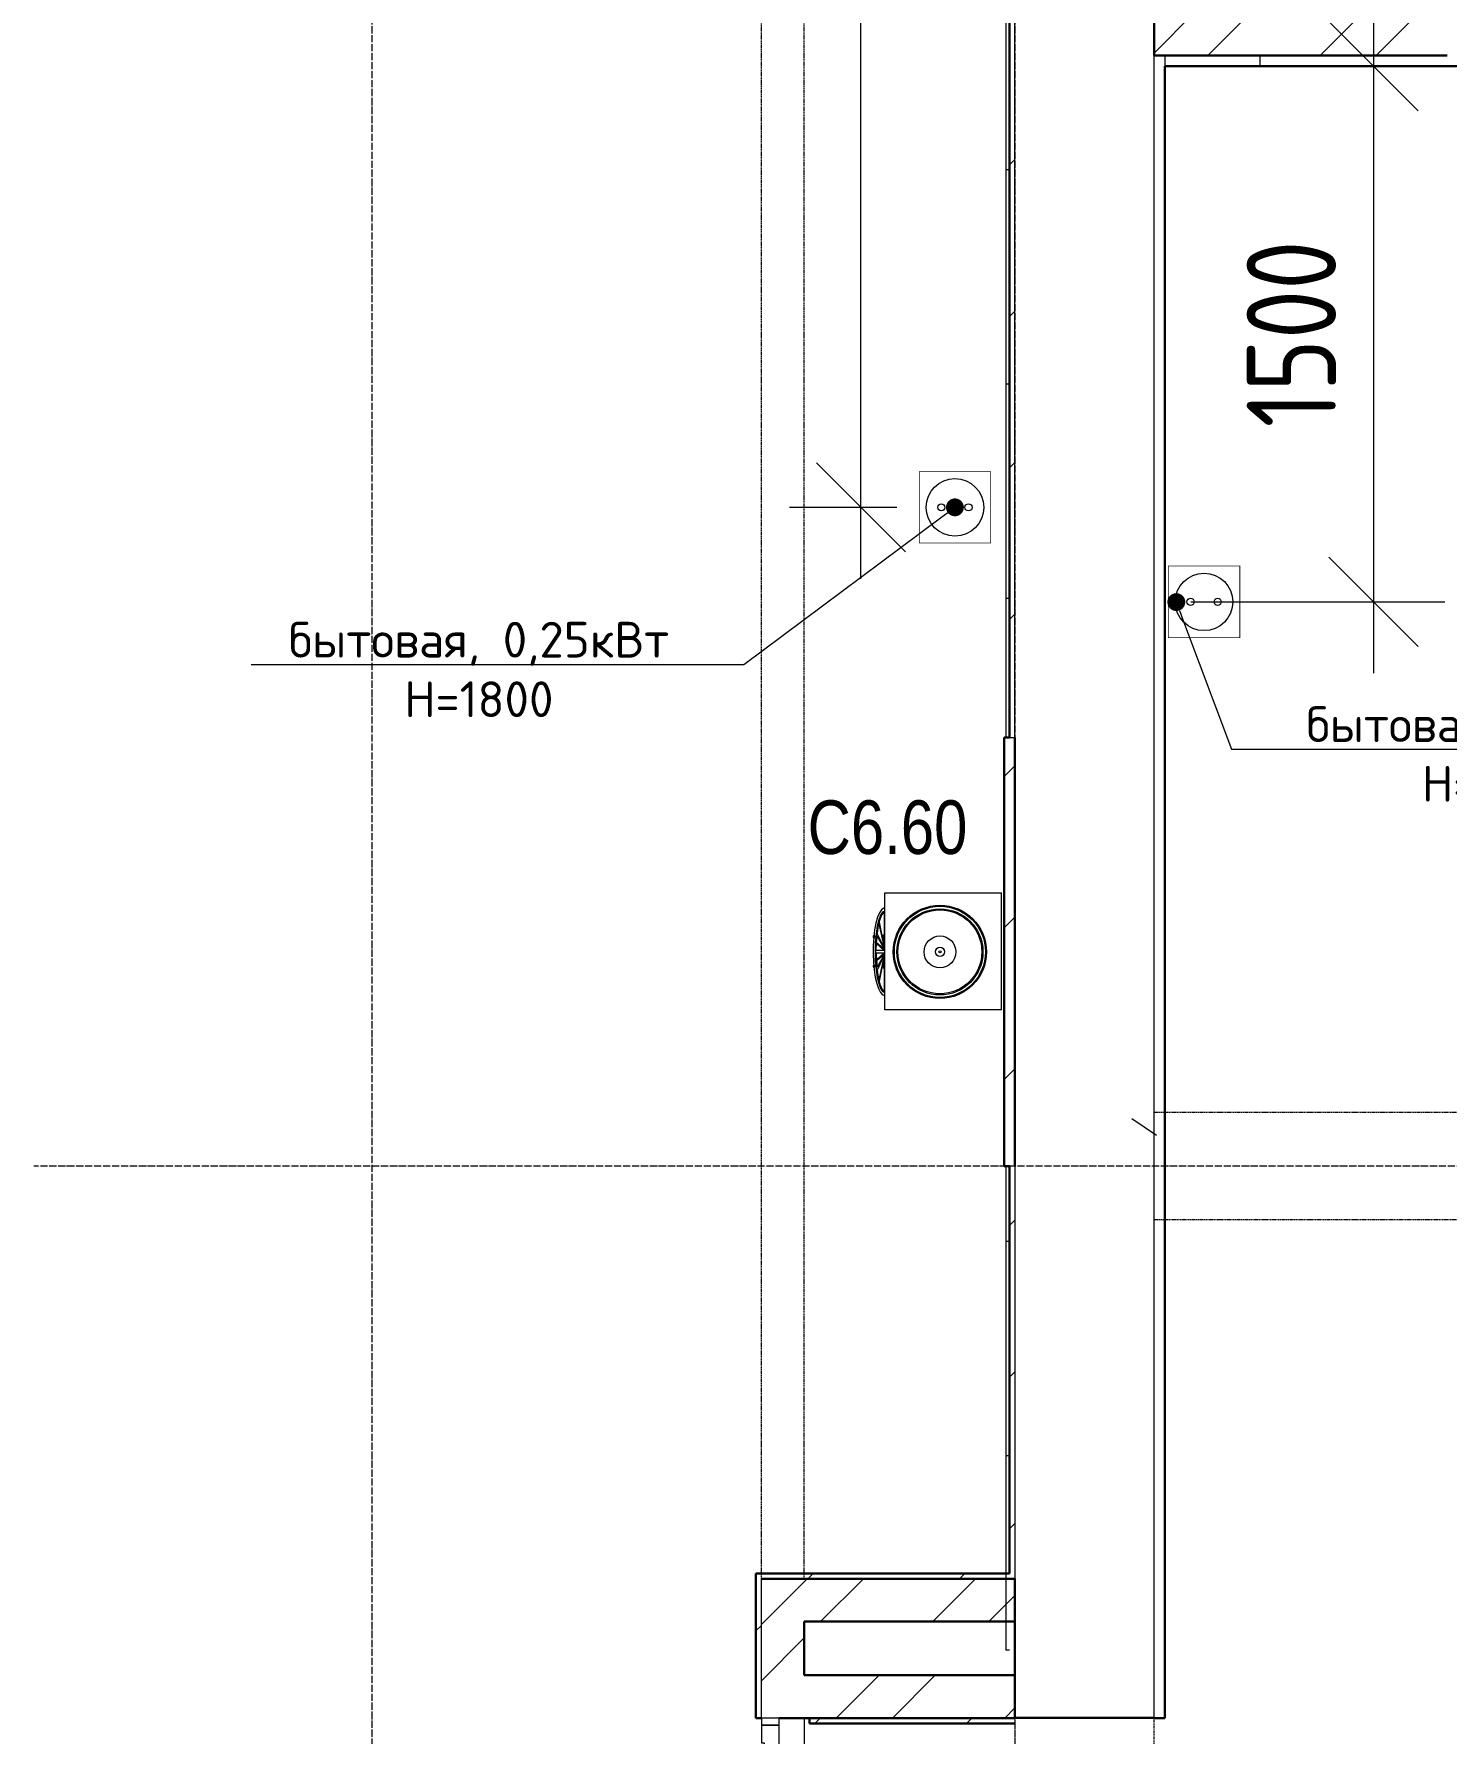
# Model space of a CAD drawing. Header units: millimetres. Extents: x -215207 to 92095, y -30385 to 123050.
# Drawn here: x -44589 to -40635, y 27423 to 32180 of the extents above; entities that cross this region are included whole.
import ezdxf
from ezdxf import colors
from ezdxf.entities.mleader import LeaderData, LeaderLine
from ezdxf.enums import TextEntityAlignment as Align
from ezdxf.math import Vec2, Vec3

# ---------------------------------------------------------------- set-up
doc = ezdxf.new("R2010")
doc.units = ezdxf.units.MM
for name, pattern in [('ADSK_Линия сетки', [25, 20, -2.5, 0, -2.5]), ('ADSK_Сверху', [4.5, 3, -1.5]), ('Сверху', [3.96875, 2.38125, -1.5875])]:
    doc.linetypes.add(name, pattern=pattern)
for name, color, linetype, lineweight in [('0_ТХ Р-EL', 30, 'Continuous', 5), ('A-_ANOTTEXT_T', 7, 'Continuous', 9), ('TO-Furniture', 3, 'Continuous', 18), ('TO-Index', 1, 'Continuous', 0), ('TO-Mobile', 169, 'Continuous', 13), ('Двери', 7, 'Continuous', 9), ('Каркас_Импост', 7, 'Continuous', 9), ('Монтажный зазор', 7, 'Continuous', 9), ('Ограждение', 7, 'Continuous', 9), ('Оси', 7, 'Continuous', 9), ('Остекление', 7, 'Continuous', 9), ('Панель', 7, 'Continuous', 30), ('Поручни', 7, 'Continuous', 9), ('Сверху', 7, 'ADSK_Сверху', 9), ('Средние линии', 7, 'Continuous', 30), ('Стены', 7, 'Continuous', 18), ('Стены разрез', 7, 'Continuous', 30), ('Стены штриховка', 7, 'Continuous', 9), ('Элементы узлов', 7, 'Continuous', 30)]:
    doc.layers.add(name, color=color, linetype=linetype, lineweight=lineweight)
doc.layers.add('TO-txt-invis', color=161, linetype='Continuous', lineweight=0, plot=False)
doc.layers.add('Открывание', color=7, linetype='Continuous', lineweight=9, true_color=0xc0c0c0)
doc.layers.add('ТХ Подключения ЭОМ', color=7, linetype='Continuous', lineweight=18, true_color=0x003efa)
doc.layers.add('тх размеры розетки', color=7, linetype='Continuous', true_color=0xe91640)
doc.styles.add('S-ARIAL', font='arial.ttf', dxfattribs={"height": 150})
doc.styles.add('Simplex', font='simplex.shx', dxfattribs={"width": 0.6})
doc.styles.add('TX Text.Base', font='calibril.ttf', dxfattribs={"height": 250})
doc.styles.add('ГОСТ 2.304', font='CS_Gost2304.shx')
doc.dimstyles.new('СПДС', dxfattribs={"dimscale": 100, "dimtxt": 2.5, "dimasz": 2.5, "dimexe": 2, "dimexo": 0.625, "dimgap": 1, "dimtad": 1, "dimdec": 0, "dimtxsty": 'ГОСТ 2.304', "dimblk": 'OBLIQUE', "dimblk1": 'OBLIQUE', "dimblk2": 'OBLIQUE', "dimcen": 2.5, "dimdle": 2, "dimadec": 0, "dimazin": 2, "dimtfac": 0.75, "dimtdec": 4, "dimtmove": 1, "dimatfit": 3, "dimfxl": 0, "dimtolj": 1, "dimarcsym": 0})
pattern_1 = [(0, (0, 0), (0, 600), []), (90, (0, 0), (-600, 4e-14), [])]
pattern_2 = [(45, (-45356.5, 7949.98), (-212.132, 212.132), [])]
pattern_3 = [(45, (-45356.5, 7949.98), (-235.7317, 235.7317), []), (45, (-45199.35, 7949.98), (-235.7317, 235.7317), [])]

# ---------------------------------------------------------------- blocks, each defined once
blk = doc.blocks.new('StR220V')
at = {"layer": '0_ТХ Р-EL', "color": 0, "lineweight": -2, "const_width": 2}
blk.add_lwpolyline([(0, -200), (200, -200), (200, 0), (0, 0)], close=True, dxfattribs=at)
at = {"layer": '0_ТХ Р-EL', "color": 0, "lineweight": -2}
for centre, radius in [((100, -100), 80.5), ((62, -100), 10), ((138, -100), 10)]:
    blk.add_circle(centre, radius, dxfattribs=at)
blk = doc.blocks.new('С6.60')
at = {"layer": 'TO-Furniture', "linetype": 'Continuous', "ltscale": 100}
for p, q in [((1453.7, 1633.9), (1453.6, 1961.2)), ((1453.6, 1961.2), (1781, 1961.2)), ((1781, 1633.9), (1781, 1961.2)), ((1438.9, 1905.5), (1433.6, 1892.9)), ((1438.9, 1905.5), (1433.6, 1892.9)), ((1438.9, 1905.5), (1433.6, 1892.9)), ((1444.7, 1914.2), (1438.9, 1905.5)), ((1444.7, 1914.2), (1438.9, 1905.5)), ((1444.7, 1914.2), (1438.9, 1905.5)), ((1446.6, 1904.3), (1441.9, 1896.3)), ((1447.8, 1907.5), (1442, 1898.9)), ((1453.6, 1920.6), (1444.7, 1914.2)), ((1453.6, 1920.6), (1444.7, 1914.2)), ((1453.6, 1920.6), (1444.7, 1914.2)), ((1451.5, 1908.3), (1446.6, 1904.3)), ((1447.7, 1902.3), (1450, 1904.8)), ((1453.6, 1910.3), (1447.8, 1907.5)), ((1450, 1904.8), (1452.4, 1906.6)), ((1451.5, 1908.3), (1453.6, 1908.3)), ((1452.4, 1906.6), (1452.4, 1814.7)), ((1425.4, 1857.8), (1422.8, 1836.6)), ((1425.4, 1857.8), (1422.8, 1836.6)), ((1425.4, 1857.8), (1422.8, 1836.6)), ((1425.4, 1857.8), (1422.8, 1836.6)), ((1429, 1876.8), (1425.4, 1857.8)), ((1429, 1876.8), (1425.4, 1857.8)), ((1429, 1876.8), (1425.4, 1857.8)), ((1433.6, 1892.9), (1429, 1876.8)), ((1433.6, 1892.9), (1429, 1876.8)), ((1433.6, 1892.9), (1429, 1876.8)), ((1432.5, 1867.7), (1429.3, 1846.5)), ((1434.1, 1870), (1431.2, 1852.6)), ((1436.8, 1885.4), (1432.5, 1867.7)), ((1437.7, 1884.8), (1434.1, 1870)), ((1434.1, 1853.2), (1434.6, 1856.9)), ((1434.6, 1856.9), (1435.1, 1860.7)), ((1435.1, 1860.7), (1435.7, 1864.8)), ((1435.7, 1864.8), (1436.5, 1869.2)), ((1436.5, 1869.2), (1437.5, 1874.2)), ((1442, 1898.9), (1436.8, 1885.4)), ((1437.5, 1874.2), (1452.1, 1807.6)), ((1441.9, 1896.3), (1437.7, 1884.8)), ((1438.8, 1878.9), (1440, 1884.9)), ((1452.4, 1814.7), (1438.8, 1878.9)), ((1440, 1884.9), (1441.6, 1890.3)), ((1441.6, 1890.3), (1443.4, 1895)), ((1443.4, 1895), (1445.5, 1899)), ((1445.5, 1899), (1447.7, 1902.3)), ((1421.2, 1839.4), (1421, 1838.9)), ((1421, 1838.9), (1421, 1838.4)), ((1421, 1838.4), (1421, 1837.8)), ((1421, 1837.8), (1421.2, 1837.4)), ((1421.3, 1813.9), (1421, 1790.6)), ((1421.3, 1813.9), (1421, 1790.6)), ((1421.3, 1813.9), (1421, 1790.6)), ((1421.3, 1813.9), (1421, 1790.6)), ((1421.4, 1839.9), (1421.2, 1839.4)), ((1421.2, 1837.4), (1421.4, 1836.9)), ((1422.8, 1836.6), (1421.3, 1813.9)), ((1422.8, 1836.6), (1421.3, 1813.9)), ((1422.8, 1836.6), (1421.3, 1813.9)), ((1422.8, 1836.6), (1421.3, 1813.9)), ((1421.7, 1840.3), (1421.4, 1839.9)), ((1421.4, 1836.9), (1421.7, 1836.5)), ((1422.2, 1840.6), (1421.7, 1840.3)), ((1421.7, 1836.5), (1422.2, 1836.1)), ((1422.6, 1840.8), (1422.2, 1840.6)), ((1422.2, 1836.1), (1422.6, 1835.9)), ((1423.1, 1841), (1422.6, 1840.8)), ((1422.6, 1835.9), (1423.1, 1835.7)), ((1422.7, 1835.3), (1422.8, 1836.6)), ((1422.7, 1835.1), (1422.7, 1835.3)), ((1422.7, 1834.5), (1422.7, 1834.4)), ((1422.8, 1836.6), (1423.4, 1841.1)), ((1423.1, 1838.8), (1422.8, 1836.6)), ((1422.9, 1837.6), (1422.8, 1836.6)), ((1423.6, 1841), (1423.1, 1841)), ((1423.1, 1835.7), (1423.6, 1835.7)), ((1424.2, 1841), (1423.6, 1841)), ((1423.6, 1835.7), (1424.2, 1835.7)), ((1424.7, 1840.8), (1424.2, 1841)), ((1424.2, 1835.7), (1424.7, 1835.9)), ((1425.1, 1840.6), (1424.7, 1840.8)), ((1424.7, 1835.9), (1425.1, 1836.1)), ((1425.5, 1840.3), (1425.1, 1840.6)), ((1425.1, 1836.1), (1425.5, 1836.5)), ((1425.9, 1839.9), (1425.5, 1840.3)), ((1425.5, 1836.5), (1425.9, 1836.9)), ((1426.1, 1839.4), (1425.9, 1839.9)), ((1425.9, 1836.9), (1426.1, 1837.4)), ((1426.3, 1838.9), (1426.1, 1839.4)), ((1426.1, 1837.4), (1426.3, 1837.8)), ((1426.3, 1838.4), (1426.3, 1838.9)), ((1426.3, 1837.8), (1426.3, 1838.4)), ((1427.2, 1822.5), (1426.5, 1796.3)), ((1429.3, 1846.5), (1427.2, 1822.5)), ((1428, 1812.4), (1427.7, 1791.1)), ((1429.2, 1833.2), (1428, 1812.4)), ((1431.2, 1852.6), (1429.2, 1833.2)), ((1429.8, 1805.5), (1429.9, 1808.3)), ((1429.9, 1808.3), (1430.1, 1811)), ((1430.1, 1811), (1430.3, 1813.8)), ((1430.3, 1813.8), (1430.5, 1816.5)), ((1430.5, 1816.5), (1430.8, 1819.3)), ((1430.8, 1821.6), (1431, 1824.2)), ((1452.7, 1803.2), (1430.8, 1821.6)), ((1430.8, 1819.3), (1452.2, 1799.8)), ((1431, 1824.2), (1431.2, 1826.9)), ((1431.2, 1826.9), (1431.4, 1829.7)), ((1431.4, 1829.7), (1431.8, 1832.4)), ((1431.8, 1832.4), (1432.1, 1835.1)), ((1432.1, 1835.1), (1432.3, 1837.6)), ((1432.3, 1837.6), (1432.6, 1840.1)), ((1432.6, 1840.1), (1452.7, 1803.2)), ((1433, 1846.1), (1433.6, 1849.7)), ((1452.1, 1807.6), (1433, 1846.1)), ((1433.6, 1849.7), (1434.1, 1853.2)), ((1449.1, 1839.7), (1449, 1837.9)), ((1449.1, 1839.7), (1449, 1837.9)), ((1449, 1837.9), (1449.3, 1836.1)), ((1449, 1837.9), (1449.3, 1836.1)), ((1449.6, 1841.5), (1449.1, 1839.7)), ((1449.6, 1841.5), (1449.1, 1839.7)), ((1449.3, 1836.1), (1449.9, 1834.3)), ((1449.3, 1836.1), (1449.9, 1834.3)), ((1450.3, 1843.2), (1449.6, 1841.5)), ((1450.3, 1843.2), (1449.6, 1841.5)), ((1449.9, 1834.3), (1450.8, 1832.7)), ((1449.9, 1834.3), (1450.8, 1832.7)), ((1451.4, 1844.8), (1450.3, 1843.2)), ((1451.4, 1844.8), (1450.3, 1843.2)), ((1450.8, 1832.7), (1452.1, 1831.3)), ((1450.8, 1832.7), (1452.1, 1831.3)), ((1452.8, 1846), (1451.4, 1844.8)), ((1452.8, 1846), (1451.4, 1844.8)), ((1452.1, 1831.3), (1453.5, 1830.1)), ((1452.1, 1831.3), (1453.5, 1830.1)), ((1453.7, 1846.6), (1452.8, 1846)), ((1453, 1839.2), (1452.9, 1838.1)), ((1452.9, 1838.1), (1453.1, 1837)), ((1453.2, 1840.3), (1453, 1839.2)), ((1453.1, 1837), (1453.4, 1835.9)), ((1453.7, 1841.3), (1453.2, 1840.3)), ((1453.4, 1835.9), (1453.7, 1835.5)), ((1453.5, 1830.1), (1453.7, 1830.1)), ((1453.5, 1830.1), (1453.7, 1830.1)), ((1421, 1790.6), (1421.9, 1767.5)), ((1421, 1790.6), (1421.9, 1767.5)), ((1421, 1790.6), (1421.9, 1767.5)), ((1421, 1790.6), (1421.9, 1767.5)), ((1421.9, 1767.5), (1424, 1745.5)), ((1421.9, 1767.5), (1424, 1745.5)), ((1421.9, 1767.5), (1424, 1745.5)), ((1426.5, 1796.3), (1427.2, 1770.1)), ((1427.2, 1770.1), (1429.3, 1746.1)), ((1427.7, 1791.1), (1428.5, 1770)), ((1428.4, 1770), (1427.7, 1791.1)), ((1428.5, 1770), (1430.1, 1749.8)), ((1429.6, 1799.8), (1429.7, 1802.7)), ((1452.2, 1799.8), (1429.6, 1799.8)), ((1429.6, 1793.3), (1429.7, 1792.5)), ((1429.6, 1793.3), (1452.2, 1793.3)), ((1429.7, 1802.7), (1429.8, 1805.5)), ((1429.7, 1792.5), (1429.7, 1792.3)), ((1429.7, 1792.3), (1429.7, 1790.5)), ((1429.7, 1790.5), (1429.7, 1789.7)), ((1429.7, 1789.7), (1429.8, 1787.7)), ((1429.8, 1787.7), (1429.8, 1786.9)), ((1429.8, 1786.9), (1429.8, 1786.6)), ((1429.8, 1786.6), (1429.9, 1784.9)), ((1429.9, 1784.9), (1429.9, 1784.1)), ((1429.9, 1784.1), (1430.1, 1782.1)), ((1430.1, 1782.1), (1430.3, 1779.4)), ((1430.3, 1779.4), (1430.5, 1776.7)), ((1430.5, 1776.7), (1430.8, 1773.9)), ((1452.2, 1793.3), (1430.8, 1773.9)), ((1430.8, 1771.6), (1452.7, 1790)), ((1430.8, 1771.6), (1431, 1768.9)), ((1431, 1768.9), (1431, 1768.1)), ((1431, 1768.1), (1431.1, 1767.9)), ((1431.1, 1767.9), (1431.2, 1766.2)), ((1431.2, 1766.2), (1431.5, 1763.5)), ((1431.5, 1763.5), (1431.5, 1762.7)), ((1431.5, 1762.7), (1431.8, 1760.8)), ((1431.8, 1760.8), (1432.1, 1758.1)), ((1452.7, 1790), (1432.6, 1753.1)), ((1445, 1771.3), (1433, 1747)), ((1438.8, 1714.3), (1452.4, 1778.4)), ((1452.1, 1785.6), (1442.9, 1743.8)), ((1446.5, 1774.3), (1445, 1771.3)), ((1452.1, 1785.6), (1446.5, 1774.3)), ((1450.3, 1760.3), (1449.6, 1758.7)), ((1450.3, 1760.3), (1449.6, 1758.7)), ((1451.4, 1761.9), (1450.3, 1760.3)), ((1451.4, 1761.9), (1450.3, 1760.3)), ((1452.8, 1763.1), (1451.4, 1761.9)), ((1452.8, 1763.1), (1451.4, 1761.9)), ((1452.4, 1778.4), (1452.4, 1686.6)), ((1453.7, 1763.7), (1452.8, 1763.1)), ((1453.7, 1763.7), (1452.8, 1763.1)), ((1421.2, 1757.1), (1421, 1756.6)), ((1421, 1756.6), (1421, 1756.1)), ((1421, 1756.1), (1421, 1755.6)), ((1421, 1755.6), (1421.2, 1755.1)), ((1421.4, 1757.6), (1421.2, 1757.1)), ((1421.2, 1755.1), (1421.4, 1754.6)), ((1421.7, 1758), (1421.4, 1757.6)), ((1421.4, 1754.6), (1421.7, 1754.2)), ((1422.2, 1758.3), (1421.7, 1758)), ((1421.7, 1754.2), (1422.2, 1753.9)), ((1422.6, 1758.6), (1422.2, 1758.3)), ((1422.2, 1753.9), (1422.6, 1753.6)), ((1422.6, 1760.1), (1422.6, 1760)), ((1423.1, 1758.7), (1422.6, 1758.6)), ((1422.6, 1753.6), (1423.1, 1753.5)), ((1423.6, 1758.8), (1423.1, 1758.7)), ((1423.1, 1753.5), (1423.6, 1753.4)), ((1423.3, 1752.9), (1423.3, 1752.9)), ((1424.2, 1758.7), (1423.6, 1758.8)), ((1423.6, 1753.4), (1424.2, 1753.5)), ((1424, 1745.5), (1427.1, 1725.3)), ((1424, 1745.5), (1427.1, 1725.3)), ((1424, 1745.5), (1427.1, 1725.3)), ((1424.7, 1758.6), (1424.2, 1758.7)), ((1424.2, 1753.5), (1424.7, 1753.6)), ((1425.1, 1758.3), (1424.7, 1758.6)), ((1424.7, 1753.6), (1425.1, 1753.9)), ((1425.5, 1758), (1425.1, 1758.3)), ((1425.1, 1753.9), (1425.5, 1754.2)), ((1425.9, 1757.6), (1425.5, 1758)), ((1425.5, 1754.2), (1425.9, 1754.6)), ((1426.1, 1757.1), (1425.9, 1757.6)), ((1425.9, 1754.6), (1426.1, 1755.1)), ((1426.3, 1756.6), (1426.1, 1757.1)), ((1426.1, 1755.1), (1426.3, 1755.6)), ((1426.3, 1756.1), (1426.3, 1756.6)), ((1426.3, 1755.6), (1426.3, 1756.1)), ((1427.1, 1725.3), (1431.2, 1707.7)), ((1427.1, 1725.3), (1431.2, 1707.7)), ((1427.1, 1725.3), (1431.2, 1707.7)), ((1429.3, 1746.1), (1432.5, 1724.8)), ((1430.1, 1749.8), (1432.6, 1731.3)), ((1432.1, 1758.1), (1432.4, 1755.5)), ((1432.4, 1755.5), (1432.4, 1754.8)), ((1432.4, 1754.8), (1432.6, 1753.1)), ((1432.5, 1724.8), (1436.8, 1707.1)), ((1432.6, 1731.3), (1435.9, 1715.2)), ((1433.6, 1743.5), (1433, 1747)), ((1433.7, 1742.4), (1433.6, 1743.5)), ((1434.1, 1739.9), (1433.7, 1742.4)), ((1434.2, 1738.9), (1434.1, 1739.9)), ((1434.6, 1736.3), (1434.2, 1738.9)), ((1435.1, 1732.5), (1434.6, 1736.3)), ((1435.3, 1731.3), (1435.1, 1732.5)), ((1435.7, 1728.4), (1435.3, 1731.3)), ((1435.9, 1727.1), (1435.7, 1728.4)), ((1436.5, 1723.9), (1435.9, 1727.1)), ((1435.9, 1715.2), (1439.8, 1702)), ((1437.5, 1719), (1436.5, 1723.9)), ((1441.8, 1738.4), (1437.5, 1719)), ((1440, 1708.2), (1438.8, 1714.3)), ((1442.9, 1743.8), (1441.8, 1738.4)), ((1449.1, 1756.8), (1449, 1755)), ((1449.1, 1756.8), (1449, 1755)), ((1449, 1755), (1449.3, 1753.1)), ((1449, 1755), (1449.3, 1753.1)), ((1449.6, 1758.7), (1449.1, 1756.8)), ((1449.6, 1758.7), (1449.1, 1756.8)), ((1449.3, 1753.1), (1449.9, 1751.4)), ((1449.3, 1753.1), (1449.9, 1751.4)), ((1449.9, 1751.4), (1450.8, 1749.8)), ((1449.9, 1751.4), (1450.8, 1749.8)), ((1450.8, 1749.8), (1452.1, 1748.4)), ((1450.8, 1749.8), (1452.1, 1748.4)), ((1452.1, 1748.4), (1453.5, 1747.2)), ((1452.1, 1748.4), (1453.5, 1747.2)), ((1453, 1756.3), (1452.9, 1755.2)), ((1452.9, 1755.2), (1453.1, 1754.1)), ((1453.2, 1757.4), (1453, 1756.3)), ((1453.1, 1754.1), (1453.4, 1753)), ((1453.7, 1758.4), (1453.2, 1757.4)), ((1453.4, 1753), (1453.7, 1752.6)), ((1453.5, 1747.2), (1453.7, 1747.2)), ((1453.5, 1747.2), (1453.7, 1747.2)), ((1431.2, 1707.7), (1436.1, 1693.3)), ((1431.2, 1707.7), (1436.1, 1693.3)), ((1431.2, 1707.7), (1436.1, 1693.3)), ((1436.1, 1693.3), (1441.7, 1682.6)), ((1436.1, 1693.3), (1441.7, 1682.6)), ((1436.1, 1693.3), (1441.7, 1682.6)), ((1436.8, 1707.1), (1442, 1693.6)), ((1439.8, 1702), (1444.2, 1692.2)), ((1440.5, 1706.7), (1440, 1708.2)), ((1441.6, 1702.9), (1440.5, 1706.7)), ((1443.4, 1698.2), (1441.6, 1702.9)), ((1441.7, 1682.6), (1447.7, 1676)), ((1441.7, 1682.6), (1447.7, 1676)), ((1441.7, 1682.6), (1447.7, 1676)), ((1442, 1693.6), (1447.8, 1685)), ((1445.5, 1694.2), (1443.4, 1698.2)), ((1444.2, 1692.2), (1449, 1686.2)), ((1447.7, 1690.9), (1445.5, 1694.2)), ((1450.1, 1688.4), (1447.7, 1690.9)), ((1447.7, 1676), (1453.7, 1673.9)), ((1447.7, 1676), (1453.7, 1673.9)), ((1447.7, 1676), (1453.7, 1673.9)), ((1447.7, 1676), (1453.7, 1673.9)), ((1447.8, 1685), (1453.7, 1682.3)), ((1452.8, 1684.6), (1449, 1686.2)), ((1452.4, 1686.6), (1450.1, 1688.4)), ((1453.7, 1684.3), (1452.8, 1684.6)), ((1781, 1633.9), (1453.7, 1633.9))]:
    blk.add_line(p, q, dxfattribs=at)
for radius in [130.5, 127.6, 120.6, 117.4, 44.5, 12.8, 3.02]:
    blk.add_circle((1608.2, 1796.1), radius, dxfattribs=at)
at = {"layer": 'TO-txt-invis', "style": 'Simplex', "width": 0.8, "flags": 9}
for tag, p in [('INTCODE', (-976.4, 1307.6)), ('HEIGHT', (-912.5, 1307.6))]:
    blk.add_attdef(tag, p, '', height=40, rotation=90, dxfattribs=at)
blk = doc.blocks.new('Дверь_Alumark_двупольная_S50 - Дв-5_1л__1_5_2200х1700 EI60 Л-6705105-План 1 этажа смеж')
at = {"layer": 'Каркас_Импост'}
for p, q in [((-656, 60), (-705, 60)), ((-705, 60), (-705, 10)), ((-656, 52), (-656, 60)), ((-642, 52), (-656, 52)), ((-642, 18), (-642, 52)), ((906, 52), (892, 52)), ((892, 52), (892, 18)), ((906, 60), (906, 52)), ((955, 60), (906, 60)), ((955, 10), (955, 60)), ((-705, 10), (-633, 10)), ((-633, 18), (-642, 18)), ((-633, 10), (-633, 18)), ((892, 18), (883, 18)), ((883, 18), (883, 10)), ((883, 10), (955, 10))]:
    blk.add_line(p, q, dxfattribs=at)
at = {"layer": 'Монтажный зазор'}
for p, q in [((-725, 60), (-725, 10)), ((-705, 60), (-725, 60)), ((-705, 10), (-705, 60)), ((975, 60), (955, 60)), ((955, 60), (955, 10)), ((975, 10), (975, 60)), ((-725, 10), (-705, 10)), ((955, 10), (975, 10))]:
    blk.add_line(p, q, dxfattribs=at)
at = {"layer": 'Остекление'}
for p, q in [((853, 154), (853, 1066)), ((853, 1066), (874, 1066)), ((874, 1066), (874, 154)), ((-624, 526), (-624, 154)), ((-603, 526), (-624, 526)), ((-603, 154), (-603, 526)), ((-624, 154), (-603, 154)), ((874, 154), (853, 154))]:
    blk.add_line(p, q, dxfattribs=at)
at = {"layer": 'Открывание'}
for centre, radius, start, end in [((901, 78), 1046, 90.986, 180), ((-651, 78), 506, 360, 87.9614)]:
    blk.add_arc(centre, radius, start, end, dxfattribs=at)
at = {"layer": 'Панель'}
for p, q in [((883, 1142), (875, 1142)), ((875, 1142), (875, 1133)), ((883, 1048), (883, 1142)), ((841, 1124), (833, 1124)), ((833, 1124), (833, 1048)), ((875, 1133), (841, 1133)), ((841, 1133), (841, 1124)), ((833, 1048), (853, 1048)), ((853, 1048), (853, 1066)), ((853, 1066), (874, 1066)), ((874, 1066), (874, 1048)), ((874, 1048), (883, 1048)), ((-625, 584), (-633, 584)), ((-633, 584), (-633, 508)), ((-591, 593), (-625, 593)), ((-625, 593), (-625, 584)), ((-583, 602), (-591, 602)), ((-591, 602), (-591, 593)), ((-583, 508), (-583, 602)), ((-624, 526), (-624, 508)), ((-603, 526), (-624, 526)), ((-603, 508), (-603, 526)), ((-624, 508), (-633, 508)), ((-583, 508), (-603, 508)), ((-633, 172), (-633, 78)), ((-624, 172), (-633, 172)), ((-624, 154), (-624, 172)), ((-603, 154), (-624, 154)), ((-603, 172), (-603, 154)), ((-583, 172), (-603, 172)), ((-583, 96), (-583, 172)), ((833, 172), (833, 96)), ((833, 172), (853, 172)), ((853, 172), (853, 154)), ((853, 154), (874, 154)), ((874, 172), (883, 172)), ((874, 154), (874, 172)), ((883, 78), (883, 172)), ((-591, 87), (-591, 96)), ((-591, 96), (-583, 96)), ((833, 96), (841, 96)), ((841, 96), (841, 87)), ((-633, 78), (-625, 78)), ((-625, 78), (-625, 87)), ((-625, 87), (-591, 87)), ((841, 87), (875, 87)), ((875, 87), (875, 78)), ((875, 78), (883, 78))]:
    blk.add_line(p, q, dxfattribs=at)
at = {"layer": 'Панель', "lineweight": 9}
for p, q in [((833, 1048), (833, 172)), ((883, 172), (883, 1048)), ((-633, 508), (-633, 172)), ((-583, 172), (-583, 508))]:
    blk.add_line(p, q, dxfattribs=at)
blk = doc.blocks.new('Ограждение - Ограждение-4197729-План 1 этажа смеж')
at = {"layer": 'Ограждение'}
h = blk.add_hatch(dxfattribs=at)
h.set_pattern_fill('FP_24', color=256, style=0, pattern_type=2)
h.set_pattern_definition(pattern_1)
h.paths.add_polyline_path([(3499, 22260.3), (3499, 26745.3), (3489, 26735.3), (3489, 22260.3)])
at = {"layer": 'Поручни'}
blk.add_line((3489, 26735.3), (3489, 22260.3), dxfattribs=at)
blk = doc.blocks.new('Ограждение - Ограждение-4930913-План 1 этажа смеж')
at = {"layer": 'Ограждение'}
h = blk.add_hatch(dxfattribs=at)
h.set_pattern_fill('FP_24', color=256, style=0, pattern_type=2)
h.set_pattern_definition(pattern_1)
h.paths.add_polyline_path([(3489, 19705), (3499, 19705), (3499, 21060.3), (3489, 21060.3), (3489, 20260.3)])
at = {"layer": 'Поручни'}
for p in [(3489, 21060.3), (3499, 19705)]:
    blk.add_line(p, (3489, 19705), dxfattribs=at)
blk = doc.blocks.new('Дверь-Проем - 1730Х2350-6706217-План 1 этажа смеж')
at = {"layer": 'Средние линии'}
for p, q in [((-873.2, 195), (-873.2, -195)), ((856.8, -195), (856.8, 195))]:
    blk.add_line(p, q, dxfattribs=at)
at = {"layer": 'Элементы узлов', "linetype": 'Сверху', "lineweight": 9}
for p, q in [((856.8, 195), (-873.2, 195)), ((-873.2, -195), (856.8, -195))]:
    blk.add_line(p, q, dxfattribs=at)
blk = doc.blocks.new('_Oblique')
at = {"color": 0, "linetype": 'ByBlock', "lineweight": -2}
blk.add_line((-0.5, -0.5), (0.5, 0.5), dxfattribs=at)
blk = doc.blocks.new('*D565')
at = {"layer": 'Defpoints', "color": 0, "ltscale": 100, "transparency": 16777216}
for p in [(-42273.4, 34695.2), (-42110.4, 34695.2), (-42110.4, 30854.9)]:
    blk.add_point(p, dxfattribs=at)
at = {"layer": 'тх размеры розетки', "color": 0, "lineweight": 9, "ltscale": 100, "transparency": 16777216}
for p, q in [((-42273.4, 30654.9), (-42273.4, 34895.2)), ((-42172.9, 34695.2), (-42473.4, 34695.2)), ((-42172.9, 30854.9), (-42473.4, 30854.9))]:
    blk.add_line(p, q, dxfattribs=at)
at = {"layer": 'тх размеры розетки', "color": 0, "lineweight": 9, "ltscale": 100, "transparency": 16777216, "xscale": 250, "yscale": 250, "zscale": 250}
for p, rotation in [((-42273.4, 34695.2), 90), ((-42273.4, 30854.9), 270)]:
    blk.add_blockref('_Oblique', p, dxfattribs=dict(at, rotation=rotation))
at = {"layer": 'тх размеры розетки', "color": 0, "ltscale": 100, "transparency": 16777216, "insert": (-42503.6, 32775.1), "char_height": 250, "attachment_point": 5, "rotation": 90, "style": 'ГОСТ 2.304', "bg_fill": 3, "box_fill_scale": 1.1, "bg_fill_color": 256, "bg_fill_true_color": 13158600, "bg_fill_transparency": 0}
blk.add_mtext('\\A1;3840', dxfattribs=at)
blk = doc.blocks.new('*D571')
at = {"layer": 'Defpoints', "color": 0, "ltscale": 100, "transparency": 16777216}
for p in [(-41422.5, 32090.2), (-41412.7, 30590.3), (-40838.4, 30590.3)]:
    blk.add_point(p, dxfattribs=at)
at = {"layer": 'тх размеры розетки', "color": 0, "lineweight": 9, "ltscale": 100, "transparency": 16777216}
for p, q in [((-40838.4, 32290.2), (-40838.4, 30390.3)), ((-41360, 32090.2), (-40638.4, 32090.2)), ((-41350.2, 30590.3), (-40638.4, 30590.3))]:
    blk.add_line(p, q, dxfattribs=at)
at = {"layer": 'тх размеры розетки', "color": 0, "lineweight": 9, "ltscale": 100, "transparency": 16777216, "xscale": 250, "yscale": 250, "zscale": 250}
for p, rotation in [((-40838.4, 32090.2), 90), ((-40838.4, 30590.3), 270)]:
    blk.add_blockref('_Oblique', p, dxfattribs=dict(at, rotation=rotation))
at = {"layer": 'тх размеры розетки', "color": 0, "ltscale": 100, "transparency": 16777216, "insert": (-41068.5, 31340.3), "char_height": 250, "attachment_point": 5, "rotation": 90, "style": 'ГОСТ 2.304', "bg_fill": 3, "box_fill_scale": 1.1, "bg_fill_color": 256, "bg_fill_true_color": 13158600, "bg_fill_transparency": 0}
blk.add_mtext('\\A1;1500', dxfattribs=at)
blk = doc.blocks.new('_Dot')
at = {"color": 0, "linetype": 'ByBlock', "lineweight": -2}
blk.add_line((-0.5, 0), (-1, 0), dxfattribs=at)
at = {"color": 0, "linetype": 'ByBlock', "const_width": 0.5}
blk.add_lwpolyline([(-0.25, 0, 1), (0.25, 0, 1)], format="xyb", close=True, dxfattribs=at)

msp = doc.modelspace()

# ---------------------------------------------------------------- hatches: boundary and pattern name
at = {"layer": 'Стены разрез', "lineweight": 9}
h = msp.add_hatch(dxfattribs=at)
h.set_pattern_fill('FP_13', color=256, style=0, pattern_type=2)
h.set_pattern_definition(pattern_2)
h.paths.add_polyline_path([(-41857.5, 27855.2), (-41842.5, 27855.2), (-41842.5, 29010.2), (-41857.5, 29010.2), (-41857.5, 27870.2)])
h.paths.add_polyline_path([(-41857.5, 30210.2), (-41842.5, 30210.2), (-41842.5, 34710.2), (-41857.5, 34710.2), (-41857.5, 31677.8)])
h = msp.add_hatch(dxfattribs=at)
h.set_pattern_fill('FP_1', color=256, style=0, pattern_type=2)
h.set_pattern_definition(pattern_3)
h.paths.add_polyline_path([(-40632.5, 32120.2), (-40632.5, 32240.2), (-41452.5, 32240.2), (-41452.5, 32120.2), (-41256.8, 32120.2)])
h = msp.add_hatch(dxfattribs=at)
h.set_pattern_fill('FP_32', color=256, style=0, pattern_type=2)
h.set_pattern_definition([(90, (-45356.5, 7950), (-600, 4e-14), [])])
h.paths.add_polyline_path([(-40602.5, 32090.2), (-40602.5, 32120.2), (-41422.5, 32120.2), (-41422.5, 32090.2), (-41256.8, 32090.2)])
h = msp.add_hatch(dxfattribs=at)
h.set_pattern_fill('FP_13', color=256, style=0, pattern_type=2)
h.set_pattern_definition(pattern_2)
h.paths.add_polyline_path([(-41872.5, 29010.2), (-41842.5, 29010.2), (-41842.5, 30210.2), (-41872.5, 30210.2), (-41872.5, 29182)])
h = msp.add_hatch(dxfattribs=at)
h.set_pattern_fill('FP_13', color=256, style=0, pattern_type=2)
h.set_pattern_definition(pattern_2)
h.paths.add_polyline_path([(-42552.4, 24740.2), (-42552.4, 24770.2), (-42567.4, 24770.2), (-42567.4, 24740.2)])
h.paths.add_polyline_path([(-42567.4, 24890.2), (-42552.4, 24890.2), (-42552.4, 25765.2), (-42567.4, 25765.2), (-42567.4, 24931.9)])
h.paths.add_polyline_path([(-42567.4, 27465.2), (-42552.4, 27465.2), (-42552.4, 27870.2), (-42567.4, 27870.2)])
h = msp.add_hatch(dxfattribs=at)
h.set_pattern_fill('FP_13', color=256, style=0, pattern_type=2)
h.set_pattern_definition(pattern_2)
h.paths.add_polyline_path([(-42552.4, 27855.2), (-41857.5, 27855.2), (-41857.5, 27870.2), (-42552.4, 27870.2)])
h = msp.add_hatch(dxfattribs=at)
h.set_pattern_fill('FP_1', color=256, style=0, pattern_type=2)
h.set_pattern_definition(pattern_3)
h.paths.add_polyline_path([(-42552.4, 24740.2), (-42432.4, 24740.2), (-42432.4, 25765.2), (-42552.4, 25765.2), (-42552.4, 24770.2)])
h.paths.add_polyline_path([(-42552.4, 27465.2), (-42432.4, 27465.2), (-42432.4, 27855.2), (-42552.4, 27855.2)])
h = msp.add_hatch(dxfattribs=at)
h.set_pattern_fill('FP_1', color=256, style=0, pattern_type=2)
h.set_pattern_definition(pattern_3)
h.paths.add_polyline_path([(-42432.4, 27735.2), (-41842.5, 27735.2), (-41842.5, 27855.2), (-42432.4, 27855.2)])
h = msp.add_hatch(dxfattribs=at)
h.set_pattern_fill('FP_1', color=256, style=0, pattern_type=2)
h.set_pattern_definition(pattern_3)
h.paths.add_polyline_path([(-42432.4, 27465.2), (-41842.5, 27465.2), (-41842.5, 27585.2), (-42432.4, 27585.2)])
h = msp.add_hatch(dxfattribs=at)
h.set_pattern_fill('FP_13', color=256, style=0, pattern_type=2)
h.set_pattern_definition(pattern_2)
h.paths.add_polyline_path([(-42417.4, 27450.2), (-41842.5, 27450.2), (-41842.5, 27465.2), (-42417.4, 27465.2)])

# ---------------------------------------------------------------- linework, layer by layer
at = {"layer": 'A-_ANOTTEXT_T'}
msp.add_line((-41445.9, 29096.2), (-41515.4, 29142.7), dxfattribs=at)
at = {"layer": 'Оси', "linetype": 'ADSK_Линия сетки'}
for p, q in [((-43642.5, 41539.2), (-43642.5, 17351.6)), ((-41842.5, 41539.2), (-41842.5, 17351.6)), ((-13527.5, 29010.2), (-44588.9, 29010.2))]:
    msp.add_line(p, q, dxfattribs=at)
at = {"layer": 'Сверху'}
for p, q in [((-42552.4, 27855.2), (-42552.4, 34710.2)), ((-42432.4, 27855.2), (-42432.4, 34710.2)), ((-20987.5, 29160.2), (-41452.5, 29160.2)), ((-20987.5, 28860.2), (-41452.5, 28860.2))]:
    msp.add_line(p, q, dxfattribs=at)
at = {"layer": 'Стены'}
for p, q in [((-41842.5, 30210.2), (-41842.5, 34710.2)), ((-41452.5, 27465.2), (-41452.5, 32120.2)), ((-41842.5, 29010.2), (-41842.5, 27855.2)), ((-42432.4, 27465.2), (-42432.4, 25765.2))]:
    msp.add_line(p, q, dxfattribs=at)
at = {"layer": 'Стены разрез'}
for p, q in [((-41857.5, 34695.2), (-41857.5, 30210.2)), ((-41452.5, 32120.2), (-41452.5, 34710.2)), ((-40632.5, 32120.2), (-41452.5, 32120.2)), ((-41422.5, 27465.2), (-41422.5, 32090.2)), ((-41422.5, 32090.2), (-40602.5, 32090.2)), ((-41872.5, 30210.2), (-41872.5, 29010.2)), ((-41857.5, 30210.2), (-41872.5, 30210.2)), ((-41842.5, 30210.2), (-41842.5, 29010.2)), ((-41872.5, 29010.2), (-41857.5, 29010.2)), ((-41857.5, 29010.2), (-41857.5, 27870.2)), ((-42567.4, 27870.2), (-42567.4, 27465.2)), ((-41857.5, 27870.2), (-42567.4, 27870.2)), ((-41842.5, 27855.2), (-42552.4, 27855.2)), ((-41842.5, 27855.2), (-41842.5, 27465.2)), ((-42432.4, 27585.2), (-42432.4, 27735.2)), ((-42432.4, 27735.2), (-41842.5, 27735.2)), ((-41842.5, 27585.2), (-42432.4, 27585.2)), ((-42567.4, 27465.2), (-42552.4, 27465.2)), ((-41842.5, 27465.2), (-42502.4, 27465.2)), ((-42417.4, 27465.2), (-42417.4, 27450.2)), ((-42417.4, 27450.2), (-41842.5, 27450.2)), ((-41452.5, 27465.2), (-41422.5, 27465.2))]:
    msp.add_line(p, q, dxfattribs=at)
at = {"layer": 'Стены штриховка'}
for p, q in [((-41422.5, 32120.2), (-41422.5, 32090.2)), ((-41857.5, 30210.2), (-41842.5, 30210.2)), ((-41842.5, 29010.2), (-41857.5, 29010.2)), ((-42552.4, 27465.2), (-42552.4, 27855.2))]:
    msp.add_line(p, q, dxfattribs=at)

# ---------------------------------------------------------------- block references
at = {"layer": '0_ТХ Р-EL', "color": 150, "lineweight": 5}
for p in [(-42110.4, 30954.9), (-41412.7, 30690.3)]:
    msp.add_blockref('StR220V', p, dxfattribs=at)
at = {"layer": 'TO-Mobile'}
ref = msp.add_blockref('С6.60', (-43660.6, 27814.2), dxfattribs=at)
ref.add_attrib('INDEX', 'С6.60', dxfattribs={"layer": 'TO-Index', "height": 150, "style": 'S-ARIAL', "width": 0.8}).set_placement((-42199.2, 29959.4), align=Align.MIDDLE_CENTER)
at = {"layer": 'Двери'}
for name, p, rotation in [('Дверь_Alumark_двупольная_S50 - Дв-5_1л__1_5_2200х1700 EI60 Л-6705105-План 1 этажа смеж', (-42492.4, 26490.2), 89.99999999999991), ('Дверь-Проем - 1730Х2350-6706217-План 1 этажа смеж', (-41647.5, 26592.1), 269.9999999999999)]:
    msp.add_blockref(name, p, dxfattribs=dict(at, rotation=rotation))
at = {"layer": 'Поручни'}
for name in ['Ограждение - Ограждение-4197729-План 1 этажа смеж', 'Ограждение - Ограждение-4930913-План 1 этажа смеж']:
    msp.add_blockref(name, (-45356.5, 7950), dxfattribs=at)

# ---------------------------------------------------------------- next in the draw order: dimensions: what is measured, and where the dimension line sits
at = {"layer": 'тх размеры розетки', "ltscale": 100}
for base, p1, p2, picture, middle in [((-42273.4, 34695.2), (-42110.4, 30854.9), (-42110.4, 34695.2), '*D565', (-42503.6, 32775.1)), ((-40838.4, 30590.3), (-41422.5, 32090.2), (-41412.7, 30590.3), '*D571', (-41068.5, 31340.3))]:
    dim = msp.add_linear_dim(base=base, p1=p1, p2=p2, angle=90, dimstyle='СПДС', override={"dimtfill": 1, "dimtfillclr": 7, "dimlwd": 9, "dimlwe": 9}, dxfattribs=at)
    dim.commit()
    dim.dimension.update_dxf_attribs({"geometry": picture, "text_midpoint": middle})

# ---------------------------------------------------------------- next in the draw order: leaders
at = {"layer": 'ТХ Подключения ЭОМ'}
ml = msp.add_multileader_mtext('Standard', dxfattribs=at)
ml.set_content('\\A1;{\\fISOCPEUR|b0|i0|c204|p34;бытовая, 0,25кВт \\PH=18\\fISOCPEUR|b0|i0|c0|p34;00}', color=256, style='TX Text.Base')
ml.set_leader_properties(lineweight=9)
ml.set_arrow_properties(name='DOT')
ml.build(insert=Vec2(0, 0))
ml.multileader.update_dxf_attribs({"has_text_frame": 1, "text_left_attachment_type": 6, "text_right_attachment_type": 6, "dogleg_length": 50, "arrow_head_size": 50})
ctx = ml.context
ctx.base_point, ctx.char_height, ctx.arrow_head_size, ctx.landing_gap_size, ctx.plane_origin = Vec3(-44028, 30414.4), 100, 50, 140, Vec3(-25115.7, 32106.5)
ctx.left_attachment, ctx.right_attachment, ctx.text_align_type = 6, 6, 1
notes = []
notes.append((ctx, [(1, (1, 1, 0), (-42601.2, 30414.4), (-1, 0), 56.8, [(1, [(-42010.4, 30854.9)], 0, [])])]))
ctx.mtext.insert, ctx.mtext.width, ctx.mtext.alignment, ctx.mtext.flow_direction = Vec3(-43343, 30534.4), 1505.102, 2, 5
ml = msp.add_multileader_mtext('Standard', dxfattribs=at)
ml.set_content('\\A1;{\\fISOCPEUR|b0|i0|c204|p34;бытовая, 0,25кВт \\PH=18\\fISOCPEUR|b0|i0|c0|p34;00}', color=256, style='TX Text.Base')
ml.set_leader_properties(lineweight=9)
ml.set_arrow_properties(name='DOT')
ml.build(insert=Vec2(0, 0))
ml.multileader.update_dxf_attribs({"text_left_attachment_type": 6, "text_right_attachment_type": 6, "dogleg_length": 50, "arrow_head_size": 50})
ctx = ml.context
ctx.base_point, ctx.char_height, ctx.arrow_head_size, ctx.landing_gap_size, ctx.plane_origin = Vec3(-41178.8, 30177.8), 100, 50, 140, Vec3(-23032.8, 31720)
ctx.left_attachment, ctx.right_attachment, ctx.text_align_type = 6, 6, 1
notes.append((ctx, [(0, (1, 1, 0), (-41235.6, 30177.8), (1, 0), 56.8, [(1, [(-41390.5, 30589.7)], 0, [])])]))
ctx.mtext.insert, ctx.mtext.width, ctx.mtext.alignment, ctx.mtext.flow_direction = Vec3(-40493.8, 30297.8), 1505.102, 2, 5
for ctx, leaders in notes:
    for number, flags, end, landing, length, lines in leaders:
        leader = LeaderData()
        leader.index, (leader.has_last_leader_line, leader.has_dogleg_vector, leader.attachment_direction) = number, flags
        leader.last_leader_point, leader.dogleg_vector, leader.dogleg_length = Vec3(end), Vec3(landing), length
        for number, points, colour, breaks in lines:
            line = LeaderLine()
            line.index, line.vertices, line.color, line.breaks = number, Vec3.list(points), colors.encode_raw_color(colour), breaks
            leader.lines.append(line)
        ctx.leaders.append(leader)

doc.saveas('drawing.dxf')
